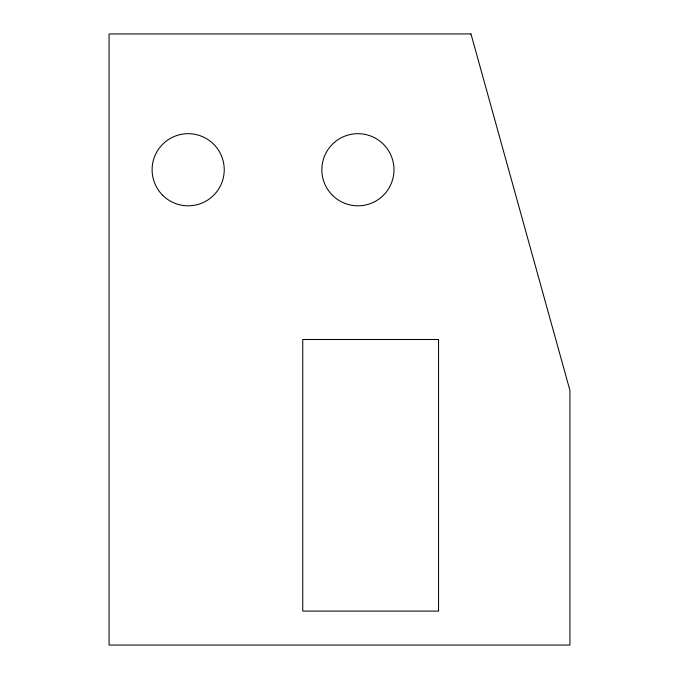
<?xml version="1.0" encoding="UTF-8"?>
<svg xmlns="http://www.w3.org/2000/svg" width="679" height="679" viewBox="0 0 679 679"><rect width="100%" height="100%" fill="white"/><g stroke="black" fill="none" stroke-linecap="round" stroke-linejoin="round"><path stroke-width="1.02" d="M470.971 33.95L109.064 33.95L109.064 645.05L569.936 645.05L569.936 390.425L470.971 33.95M438.549 339.5L302.749 339.5L302.749 611.1L438.549 611.1L438.549 339.5M332.413 195.255A36.072 36.072 0 0 0 392.759 179.086A36.072 36.072 0 0 0 348.582 134.909A36.072 36.072 0 0 0 332.413 195.255M162.663 195.255A36.072 36.072 0 0 0 223.009 179.086A36.072 36.072 0 0 0 178.832 134.909A36.072 36.072 0 0 0 162.663 195.255"/></g></svg>
